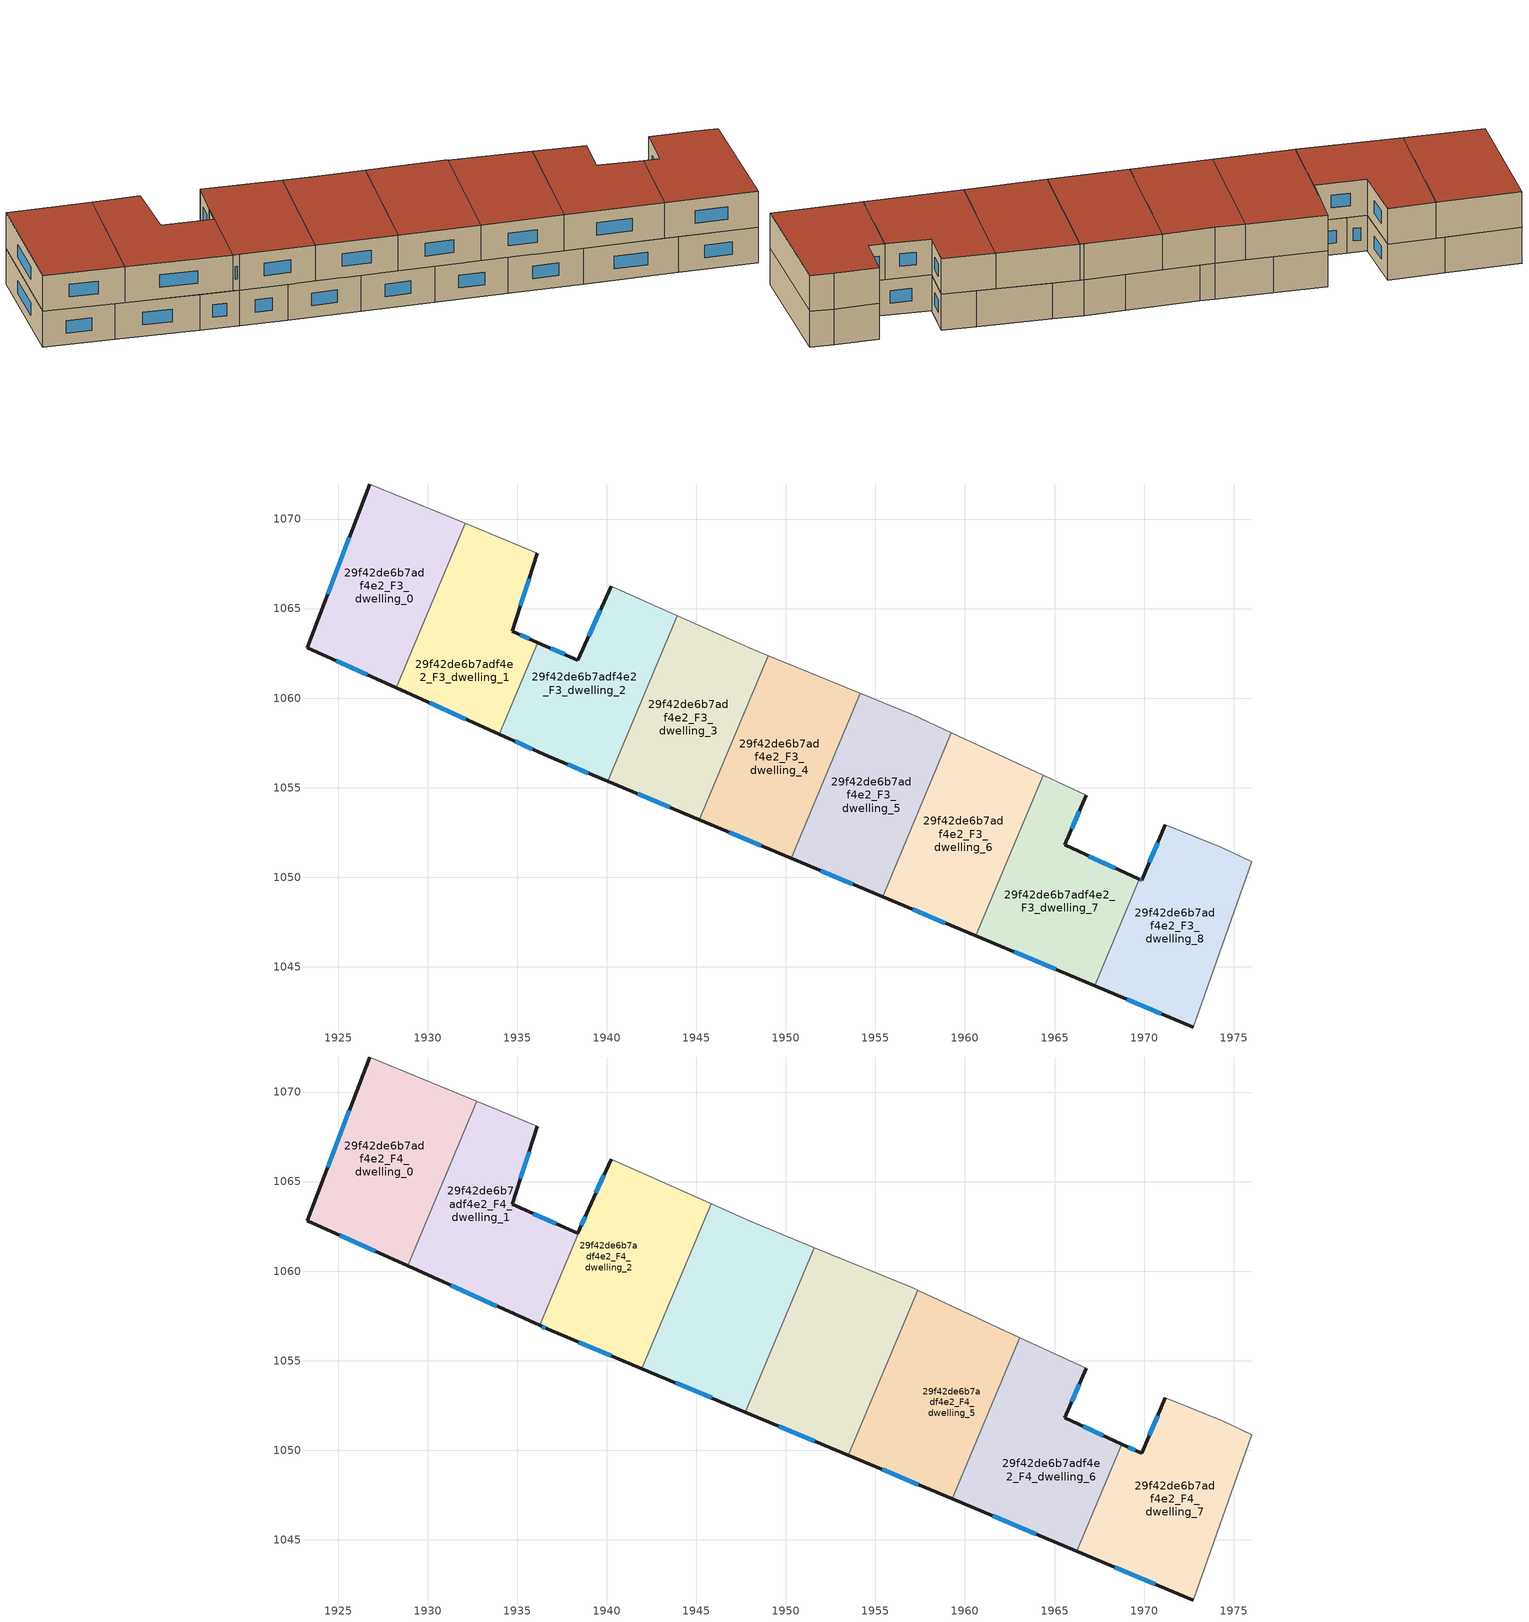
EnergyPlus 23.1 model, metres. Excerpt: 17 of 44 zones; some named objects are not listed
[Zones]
29f42de6b7adf4e2_F3_dwelling_0
 floor to 29f42de6b7adf4e2_F2_dwelling_0 (EU_floor_Construction): 1932.09,1069.76 1928.23,1060.58 1923.27,1062.82 1926.74,1071.96 z9
 wall outside (EU_wall_Construction): 1926.74,1071.96 1923.27,1062.82 1928.23,1060.58 z9:12
 wall adiabatic (EU_wall_Construction): 1932.09,1069.76 1926.74,1071.96 z9:12
 wall to 29f42de6b7adf4e2_F3_dwelling_1 (EU_wall_Construction): 1928.23,1060.58 1932.09,1069.76 z9:12
 window (EU_Window_Construction): 1924.88,1062.09 1926.62,1061.31 / 1925.61,1068.99 1924.4,1065.79 z9.98:11.02
29f42de6b7adf4e2_F3_dwelling_1
 floor to 29f42de6b7adf4e2_F2_dwelling_1 (EU_floor_Construction): 1936.12,1068.1 1934.7,1063.73 1936.13,1063.1 1933.98,1057.99 1928.23,1060.58 1932.09,1069.76 z9
 wall outside (EU_wall_Construction): 1936.13,1063.1 1934.7,1063.73 1936.12,1068.1 / 1928.23,1060.58 1933.98,1057.99 z9:12
 wall adiabatic (EU_wall_Construction): 1936.12,1068.1 1932.09,1069.76 z9:12
 wall to 29f42de6b7adf4e2_F3_dwelling_2 (EU_wall_Construction): 1933.98,1057.99 1936.13,1063.1 z9:12
 window (EU_Window_Construction): 1935.16,1065.15 1935.66,1066.68 / 1935.66,1063.31 1935.16,1063.53 / 1930.1,1059.74 1932.11,1058.83 z9.98:11.02
29f42de6b7adf4e2_F3_dwelling_2
 floor to 29f42de6b7adf4e2_F2_dwelling_2 (EU_floor_Construction): 1943.93,1064.6 1940.05,1055.35 1936.72,1056.75 1933.98,1057.99 1936.13,1063.1 1938.37,1062.12 1940.23,1066.26 z9
 wall outside (EU_wall_Construction): 1940.23,1066.26 1938.37,1062.12 1936.13,1063.1 / 1933.98,1057.99 1936.72,1056.75 1940.05,1055.35 z9:12
 wall adiabatic (EU_wall_Construction): 1943.93,1064.6 1940.23,1066.26 z9:12
 wall to 29f42de6b7adf4e2_F3_dwelling_3 (EU_wall_Construction): 1940.05,1055.35 1943.93,1064.6 z9:12
 window (EU_Window_Construction): 1937.64,1062.44 1936.86,1062.78 / 1939.63,1064.91 1938.97,1063.47 / 1937.8,1056.3 1938.96,1055.81 / 1934.87,1057.58 1935.83,1057.15 z9.98:11.02
29f42de6b7adf4e2_F3_dwelling_3
 floor to 29f42de6b7adf4e2_F2_dwelling_3 (EU_floor_Construction): 1947.94,1062.81 1949.02,1062.37 1945.17,1053.2 1940.05,1055.35 1943.93,1064.6 z9
 wall outside (EU_wall_Construction): 1940.05,1055.35 1945.17,1053.2 z9:12
 wall adiabatic (EU_wall_Construction): 1949.02,1062.37 1947.94,1062.81 1943.93,1064.6 z9:12
 wall to 29f42de6b7adf4e2_F3_dwelling_4 (EU_wall_Construction): 1945.16,1053.2 1949.02,1062.37 z9:12
 window (EU_Window_Construction): 1941.71,1054.65 1943.5,1053.9 z9.98:11.02
29f42de6b7adf4e2_F3_dwelling_4
 floor to 29f42de6b7adf4e2_F2_dwelling_4 (EU_floor_Construction): 1954.16,1060.26 1950.29,1051.05 1945.17,1053.2 1949.02,1062.37 z9
 wall outside (EU_wall_Construction): 1945.17,1053.2 1950.29,1051.05 z9:12
 wall adiabatic (EU_wall_Construction): 1954.16,1060.26 1949.02,1062.37 z9:12
 wall to 29f42de6b7adf4e2_F3_dwelling_5 (EU_wall_Construction): 1950.29,1051.05 1954.16,1060.26 z9:12
 window (EU_Window_Construction): 1946.83,1052.5 1948.62,1051.75 z9.98:11.02
29f42de6b7adf4e2_F3_dwelling_5
 floor to 29f42de6b7adf4e2_F2_dwelling_5 (EU_floor_Construction): 1959.24,1058.06 1955.4,1048.91 1950.29,1051.05 1954.16,1060.26 1957.07,1059.07 z9
 wall outside (EU_wall_Construction): 1950.29,1051.05 1955.4,1048.91 z9:12
 wall adiabatic (EU_wall_Construction): 1959.24,1058.06 1957.07,1059.07 1954.16,1060.26 z9:12
 wall to 29f42de6b7adf4e2_F3_dwelling_6 (EU_wall_Construction): 1955.4,1048.91 1959.24,1058.06 z9:12
 window (EU_Window_Construction): 1951.95,1050.36 1953.74,1049.61 z9.98:11.02
29f42de6b7adf4e2_F3_dwelling_6
 floor to 29f42de6b7adf4e2_F2_dwelling_6 (EU_floor_Construction): 1964.36,1055.7 1960.59,1046.73 1955.4,1048.91 1959.24,1058.06 z9
 wall outside (EU_wall_Construction): 1955.4,1048.91 1960.59,1046.73 z9:12
 wall adiabatic (EU_wall_Construction): 1964.36,1055.7 1959.24,1058.06 z9:12
 wall to 29f42de6b7adf4e2_F3_dwelling_7 (EU_wall_Construction): 1960.59,1046.73 1964.36,1055.7 z9:12
 window (EU_Window_Construction): 1957.09,1048.2 1958.9,1047.44 z9.98:11.02
29f42de6b7adf4e2_F3_dwelling_7
 floor to 29f42de6b7adf4e2_F2_dwelling_7 (EU_floor_Construction): 1966.77,1054.58 1965.57,1051.8 1969.74,1049.88 1967.24,1043.94 1960.59,1046.73 1964.36,1055.7 z9
 wall outside (EU_wall_Construction): 1969.74,1049.88 1965.57,1051.8 1966.77,1054.58 / 1960.59,1046.73 1967.24,1043.94 z9:12
 wall adiabatic (EU_wall_Construction): 1966.77,1054.58 1964.36,1055.7 z9:12
 wall to 29f42de6b7adf4e2_F3_dwelling_8 (EU_wall_Construction): 1967.24,1043.94 1969.74,1049.88 z9:12
 window (EU_Window_Construction): 1965.96,1052.7 1966.38,1053.67 / 1968.38,1050.51 1966.92,1051.18 / 1962.75,1045.82 1965.08,1044.85 z9.98:11.02
29f42de6b7adf4e2_F3_dwelling_8
 floor to 29f42de6b7adf4e2_F2_dwelling_8 (EU_floor_Construction): 1976.01,1050.85 1972.74,1041.63 1967.24,1043.94 1969.74,1049.88 1969.88,1049.82 1971.18,1052.93 1974.36,1051.64 z9
 wall outside (EU_wall_Construction): 1971.18,1052.93 1969.88,1049.82 1969.74,1049.88 / 1967.24,1043.94 1972.74,1041.63 z9:12
 wall adiabatic (EU_wall_Construction): 1972.74,1041.63 1976.01,1050.85 1974.36,1051.64 1971.18,1052.93 z9:12
 window (EU_Window_Construction): 1970.76,1051.92 1970.3,1050.83 / 1969.03,1043.19 1970.95,1042.38 / 1969.83,1049.84 1969.78,1049.86 z9.98:11.02
29f42de6b7adf4e2_F4_dwelling_0
 floor to 29f42de6b7adf4e2_F3_dwelling_0 (EU_floor_Construction): 1932.09,1069.76 1928.23,1060.58 1923.27,1062.82 1926.74,1071.96 z12
 floor to 29f42de6b7adf4e2_F3_dwelling_1 (EU_floor_Construction): 1932.73,1069.49 1928.87,1060.29 1928.23,1060.58 1932.09,1069.76 z12
 wall outside (EU_wall_Construction): 1926.74,1071.96 1923.27,1062.82 1928.87,1060.29 z12:15
 wall adiabatic (EU_wall_Construction): 1932.73,1069.49 1926.74,1071.96 z12:15
 wall to 29f42de6b7adf4e2_F4_dwelling_1 (EU_wall_Construction): 1928.87,1060.29 1932.73,1069.49 z12:15
 window (EU_Window_Construction): 1925.09,1062 1927.05,1061.12 / 1925.61,1068.99 1924.4,1065.79 z12.98:14.02
 roof outside (EU_roof_Construction): 1928.87,1060.29 1932.73,1069.49 1926.74,1071.96 1923.27,1062.82 z15
29f42de6b7adf4e2_F4_dwelling_1
 floor to 29f42de6b7adf4e2_F3_dwelling_1 (EU_floor_Construction): 1936.12,1068.1 1934.7,1063.73 1936.13,1063.1 1933.98,1057.99 1928.87,1060.29 1932.73,1069.49 z12
 floor to 29f42de6b7adf4e2_F3_dwelling_2 (EU_floor_Construction): 1938.97,1063.46 1936.24,1056.96 1933.98,1057.99 1936.13,1063.1 1938.37,1062.12 z12
 wall outside (EU_wall_Construction): 1938.98,1063.47 1938.37,1062.12 1934.7,1063.73 1936.12,1068.1 / 1928.87,1060.29 1936.24,1056.96 z12:15
 wall adiabatic (EU_wall_Construction): 1936.12,1068.1 1932.73,1069.49 z12:15
 wall to 29f42de6b7adf4e2_F4_dwelling_2 (EU_wall_Construction): 1936.24,1056.96 1938.98,1063.47 z12:15
 window (EU_Window_Construction): 1935.16,1065.15 1935.66,1066.68 / 1937.18,1062.64 1935.89,1063.21 / 1938.78,1063.03 1938.57,1062.56 / 1931.27,1059.21 1933.84,1058.05 z12.98:14.02
 roof outside (EU_roof_Construction): 1936.24,1056.96 1938.98,1063.47 1938.37,1062.12 1934.7,1063.73 1936.12,1068.1 1932.73,1069.49 1928.87,1060.29 z15
29f42de6b7adf4e2_F4_dwelling_2
 floor to 29f42de6b7adf4e2_F3_dwelling_2 (EU_floor_Construction): 1943.93,1064.6 1940.05,1055.35 1936.72,1056.75 1936.24,1056.96 1938.97,1063.46 1940.23,1066.26 z12
 floor to 29f42de6b7adf4e2_F3_dwelling_3 (EU_floor_Construction): 1945.83,1063.75 1941.96,1054.55 1940.05,1055.35 1943.93,1064.6 z12
 wall outside (EU_wall_Construction): 1940.23,1066.26 1938.98,1063.47 / 1936.24,1056.96 1936.72,1056.75 1941.96,1054.55 z12:15
 wall adiabatic (EU_wall_Construction): 1945.83,1063.75 1940.23,1066.26 z12:15
 wall to 29f42de6b7adf4e2_F4_dwelling_3 (EU_wall_Construction): 1941.96,1054.55 1945.83,1063.75 z12:15
 window (EU_Window_Construction): 1939.82,1065.35 1939.39,1064.38 / 1938.42,1056.03 1940.26,1055.27 / 1936.4,1056.89 1936.57,1056.82 z12.98:14.02
 roof outside (EU_roof_Construction): 1941.96,1054.55 1945.83,1063.75 1940.23,1066.26 1938.98,1063.47 1936.24,1056.96 1936.72,1056.75 z15
29f42de6b7adf4e2_F4_dwelling_3
 floor to 29f42de6b7adf4e2_F3_dwelling_3 (EU_floor_Construction): 1949.02,1062.37 1945.17,1053.2 1941.96,1054.55 1945.83,1063.75 1947.94,1062.81 z12
 floor to 29f42de6b7adf4e2_F3_dwelling_4 (EU_floor_Construction): 1951.59,1061.31 1947.73,1052.13 1945.17,1053.2 1949.02,1062.37 z12
 wall outside (EU_wall_Construction): 1941.96,1054.55 1947.73,1052.13 z12:15
 wall adiabatic (EU_wall_Construction): 1951.59,1061.31 1947.94,1062.81 1945.83,1063.75 z12:15
 wall to 29f42de6b7adf4e2_F4_dwelling_4 (EU_wall_Construction): 1947.73,1052.13 1951.59,1061.31 z12:15
 window (EU_Window_Construction): 1943.84,1053.76 1945.85,1052.91 z12.98:14.02
 roof outside (EU_roof_Construction): 1947.73,1052.13 1951.59,1061.31 1947.94,1062.81 1945.83,1063.75 1941.96,1054.55 z15
29f42de6b7adf4e2_F4_dwelling_4
 floor to 29f42de6b7adf4e2_F3_dwelling_4 (EU_floor_Construction): 1954.16,1060.26 1950.29,1051.05 1947.73,1052.13 1951.59,1061.31 z12
 floor to 29f42de6b7adf4e2_F3_dwelling_5 (EU_floor_Construction): 1957.07,1059.07 1957.35,1058.94 1953.48,1049.71 1950.29,1051.05 1954.16,1060.26 z12
 wall outside (EU_wall_Construction): 1947.73,1052.13 1953.48,1049.71 z12:15
 wall adiabatic (EU_wall_Construction): 1957.35,1058.94 1957.07,1059.07 1951.59,1061.31 z12:15
 wall to 29f42de6b7adf4e2_F4_dwelling_5 (EU_wall_Construction): 1953.48,1049.71 1957.35,1058.94 z12:15
 window (EU_Window_Construction): 1949.6,1051.34 1951.61,1050.5 z12.98:14.02
 roof outside (EU_roof_Construction): 1953.48,1049.71 1957.35,1058.94 1957.07,1059.07 1951.59,1061.31 1947.73,1052.13 z15
29f42de6b7adf4e2_F4_dwelling_5
 floor to 29f42de6b7adf4e2_F3_dwelling_5 (EU_floor_Construction): 1959.24,1058.06 1955.4,1048.91 1953.48,1049.71 1957.35,1058.94 z12
 floor to 29f42de6b7adf4e2_F3_dwelling_6 (EU_floor_Construction): 1963.07,1056.29 1959.28,1047.28 1955.4,1048.91 1959.24,1058.06 z12
 wall outside (EU_wall_Construction): 1953.48,1049.71 1959.28,1047.28 z12:15
 wall adiabatic (EU_wall_Construction): 1963.07,1056.29 1957.35,1058.94 z12:15
 wall to 29f42de6b7adf4e2_F4_dwelling_6 (EU_wall_Construction): 1959.28,1047.28 1963.07,1056.29 z12:15
 window (EU_Window_Construction): 1955.37,1048.92 1957.39,1048.07 z12.98:14.02
 roof outside (EU_roof_Construction): 1959.28,1047.28 1963.07,1056.29 1957.35,1058.94 1953.48,1049.71 z15
29f42de6b7adf4e2_F4_dwelling_6
 floor to 29f42de6b7adf4e2_F3_dwelling_6 (EU_floor_Construction): 1964.36,1055.69 1960.59,1046.73 1959.28,1047.28 1963.07,1056.29 z12
 floor to 29f42de6b7adf4e2_F3_dwelling_7 (EU_floor_Construction): 1966.77,1054.58 1965.57,1051.8 1968.76,1050.33 1966.25,1044.35 1960.59,1046.73 1964.36,1055.69 z12
 wall outside (EU_wall_Construction): 1968.76,1050.33 1965.57,1051.8 1966.77,1054.58 / 1959.28,1047.28 1966.25,1044.35 z12:15
 wall adiabatic (EU_wall_Construction): 1966.77,1054.58 1963.07,1056.29 z12:15
 wall to 29f42de6b7adf4e2_F4_dwelling_7 (EU_wall_Construction): 1966.25,1044.35 1968.76,1050.33 z12:15
 window (EU_Window_Construction): 1965.96,1052.7 1966.38,1053.67 / 1967.72,1050.81 1966.61,1051.32 / 1961.55,1046.33 1963.98,1045.3 z12.98:14.02
 roof outside (EU_roof_Construction): 1966.25,1044.35 1968.76,1050.33 1965.57,1051.8 1966.77,1054.58 1963.07,1056.29 1959.28,1047.28 z15
29f42de6b7adf4e2_F4_dwelling_7
 floor to 29f42de6b7adf4e2_F3_dwelling_7 (EU_floor_Construction): 1969.74,1049.88 1967.24,1043.94 1966.25,1044.35 1968.76,1050.33 z12
 floor to 29f42de6b7adf4e2_F3_dwelling_8 (EU_floor_Construction): 1976.01,1050.85 1972.74,1041.63 1967.24,1043.94 1969.74,1049.88 1969.88,1049.82 1971.18,1052.93 1974.36,1051.64 z12
 wall outside (EU_wall_Construction): 1971.18,1052.93 1969.88,1049.82 1968.76,1050.33 / 1966.25,1044.35 1972.74,1041.63 z12:15
 wall adiabatic (EU_wall_Construction): 1972.74,1041.63 1976.01,1050.85 1974.36,1051.64 1971.18,1052.93 z12:15
 window (EU_Window_Construction): 1970.76,1051.92 1970.3,1050.83 / 1968.36,1043.47 1970.63,1042.51 / 1969.52,1049.99 1969.13,1050.16 z12.98:14.02
 roof outside (EU_roof_Construction): 1972.74,1041.63 1976.01,1050.85 1974.36,1051.64 1971.18,1052.93 1969.88,1049.82 1968.76,1050.33 1966.25,1044.35 z15
[Building]
EU S2 Campaign: North Axis=0; Terrain=City; Solar Distribution=FullExterior
[Site:Location]
Bologna: Latitude=44.5; Longitude=11.25; Time Zone=1; Elevation=37
[SizingPeriod:WeatherFileDays]
AnnualSizingPeriod: Begin Month=1; Begin Day of Month=1; End Month=12; End Day of Month=31; Day of Week for Start Day=Monday; Use Weather File Daylight Saving Period=No; Use Weather File Rain and Snow Indicators=No
[MATERIAL]
EU_InternalMass_Material: Roughness=MediumRough; Thickness=0.1; Conductivity=1; Density=1800; Specific Heat=900; Thermal Absorptance=0.9; Solar Absorptance=0.7; Visible Absorptance=0.7
[MATERIAL:NOMASS] Roughness=MediumRough; Thermal Absorptance=0.9; Solar Absorptance=0.7; Visible Absorptance=0.7
Name | Thermal Resistance
EU_wall_NoMass | 0.905828
EU_roof_NoMass | 0.37593
EU_floor_NoMass | 0.67114
[WINDOWMATERIAL:SIMPLEGLAZINGSYSTEM]
EU_Window_SimpleGlazing: UFactor=4.52486; Solar Heat Gain Coefficient=0.85; Visible Transmittance=0.85
[CONSTRUCTION]
EU_wall_Construction: EU_wall_NoMass
EU_roof_Construction: EU_roof_NoMass
EU_floor_Construction: EU_floor_NoMass
EU_Window_Construction: EU_Window_SimpleGlazing
EU_InternalMass_Construction: EU_InternalMass_Material
[ZONE] Type=1; Multiplier=1; Ceiling Height=autocalculate; Floor Area=autocalculate; Part of Total Floor Area=Yes
Name | Volume
29f42de6b7adf4e2_F3_dwelling_0; 29f42de6b7adf4e2_F3_dwelling_3 | 166.08
29f42de6b7adf4e2_F4_dwelling_0 | 186.828
29f42de6b7adf4e2_F3_dwelling_1 | 166.071
29f42de6b7adf4e2_F4_dwelling_1 | 186.831
29f42de6b7adf4e2_F3_dwelling_2 | 166.073
29f42de6b7adf4e2_F4_dwelling_2 | 186.822
29f42de6b7adf4e2_F4_dwelling_3 | 186.857
29f42de6b7adf4e2_F3_dwelling_4; 29f42de6b7adf4e2_F3_dwelling_6; 29f42de6b7adf4e2_F3_dwelling_7 | 166.069
29f42de6b7adf4e2_F4_dwelling_4 | 186.799
29f42de6b7adf4e2_F3_dwelling_5 | 166.083
29f42de6b7adf4e2_F4_dwelling_5 | 186.84
29f42de6b7adf4e2_F4_dwelling_6 | 186.824
29f42de6b7adf4e2_F4_dwelling_7 | 186.845
29f42de6b7adf4e2_F3_dwelling_8 | 166.082
[INTERNALMASS] Construction=EU_InternalMass_Construction
Name | Zone or ZoneList | Surface Area
29f42de6b7adf4e2_F3_dwelling_0_EU_InternalMass | 29f42de6b7adf4e2_F3_dwelling_0 | 55.3601
29f42de6b7adf4e2_F3_dwelling_1_EU_InternalMass | 29f42de6b7adf4e2_F3_dwelling_1 | 55.3565
29f42de6b7adf4e2_F3_dwelling_2_EU_InternalMass | 29f42de6b7adf4e2_F3_dwelling_2 | 55.3579
29f42de6b7adf4e2_F3_dwelling_3_EU_InternalMass | 29f42de6b7adf4e2_F3_dwelling_3 | 55.3602
29f42de6b7adf4e2_F3_dwelling_4_EU_InternalMass | 29f42de6b7adf4e2_F3_dwelling_4 | 55.3566
29f42de6b7adf4e2_F3_dwelling_5_EU_InternalMass | 29f42de6b7adf4e2_F3_dwelling_5 | 55.3605
29f42de6b7adf4e2_F3_dwelling_6_EU_InternalMass | 29f42de6b7adf4e2_F3_dwelling_6 | 55.3564
29f42de6b7adf4e2_F3_dwelling_7_EU_InternalMass | 29f42de6b7adf4e2_F3_dwelling_7 | 55.3568
29f42de6b7adf4e2_F3_dwelling_8_EU_InternalMass | 29f42de6b7adf4e2_F3_dwelling_8 | 55.3608
29f42de6b7adf4e2_F4_dwelling_0_EU_InternalMass | 29f42de6b7adf4e2_F4_dwelling_0 | 62.2768
29f42de6b7adf4e2_F4_dwelling_1_EU_InternalMass | 29f42de6b7adf4e2_F4_dwelling_1 | 62.2777
29f42de6b7adf4e2_F4_dwelling_2_EU_InternalMass | 29f42de6b7adf4e2_F4_dwelling_2 | 62.2746
29f42de6b7adf4e2_F4_dwelling_3_EU_InternalMass | 29f42de6b7adf4e2_F4_dwelling_3 | 62.2877
29f42de6b7adf4e2_F4_dwelling_4_EU_InternalMass | 29f42de6b7adf4e2_F4_dwelling_4 | 62.2702
29f42de6b7adf4e2_F4_dwelling_5_EU_InternalMass | 29f42de6b7adf4e2_F4_dwelling_5 | 62.2811
29f42de6b7adf4e2_F4_dwelling_6_EU_InternalMass | 29f42de6b7adf4e2_F4_dwelling_6 | 62.2776
29f42de6b7adf4e2_F4_dwelling_7_EU_InternalMass | 29f42de6b7adf4e2_F4_dwelling_7 | 62.2836
[OTHEREQUIPMENT] Fuel Type=Electricity; Design Level Calculation Method=Watts/Area; Power per Zone Floor Area=1; Fraction Latent=0; Fraction Radiant=0; Fraction Lost=0; Carbon Dioxide Generation Rate=0; EndUse Subcategory=EU_Step8_InternalGains
Name | Zone or ZoneList or Space or SpaceList | Schedule
EU_Step8_InternalGain_29f42de6b7adf4e2_F3_dwelling_0_f000 | 29f42de6b7adf4e2_F3_dwelling_0 | EU_Step8_GainSchedule_29f42de6b7adf4e2_F3_dwelling_0_f000
EU_Step8_InternalGain_29f42de6b7adf4e2_F3_dwelling_1_f000 | 29f42de6b7adf4e2_F3_dwelling_1 | EU_Step8_GainSchedule_29f42de6b7adf4e2_F3_dwelling_1_f000
EU_Step8_InternalGain_29f42de6b7adf4e2_F3_dwelling_2_f000 | 29f42de6b7adf4e2_F3_dwelling_2 | EU_Step8_GainSchedule_29f42de6b7adf4e2_F3_dwelling_2_f000
EU_Step8_InternalGain_29f42de6b7adf4e2_F3_dwelling_3_f000 | 29f42de6b7adf4e2_F3_dwelling_3 | EU_Step8_GainSchedule_29f42de6b7adf4e2_F3_dwelling_3_f000
EU_Step8_InternalGain_29f42de6b7adf4e2_F3_dwelling_4_f000 | 29f42de6b7adf4e2_F3_dwelling_4 | EU_Step8_GainSchedule_29f42de6b7adf4e2_F3_dwelling_4_f000
EU_Step8_InternalGain_29f42de6b7adf4e2_F3_dwelling_5_f000 | 29f42de6b7adf4e2_F3_dwelling_5 | EU_Step8_GainSchedule_29f42de6b7adf4e2_F3_dwelling_5_f000
EU_Step8_InternalGain_29f42de6b7adf4e2_F3_dwelling_6_f000 | 29f42de6b7adf4e2_F3_dwelling_6 | EU_Step8_GainSchedule_29f42de6b7adf4e2_F3_dwelling_6_f000
EU_Step8_InternalGain_29f42de6b7adf4e2_F3_dwelling_7_f000 | 29f42de6b7adf4e2_F3_dwelling_7 | EU_Step8_GainSchedule_29f42de6b7adf4e2_F3_dwelling_7_f000
EU_Step8_InternalGain_29f42de6b7adf4e2_F3_dwelling_8_f000 | 29f42de6b7adf4e2_F3_dwelling_8 | EU_Step8_GainSchedule_29f42de6b7adf4e2_F3_dwelling_8_f000
EU_Step8_InternalGain_29f42de6b7adf4e2_F4_dwelling_0_f000 | 29f42de6b7adf4e2_F4_dwelling_0 | EU_Step8_GainSchedule_29f42de6b7adf4e2_F4_dwelling_0_f000
EU_Step8_InternalGain_29f42de6b7adf4e2_F4_dwelling_1_f000 | 29f42de6b7adf4e2_F4_dwelling_1 | EU_Step8_GainSchedule_29f42de6b7adf4e2_F4_dwelling_1_f000
EU_Step8_InternalGain_29f42de6b7adf4e2_F4_dwelling_2_f000 | 29f42de6b7adf4e2_F4_dwelling_2 | EU_Step8_GainSchedule_29f42de6b7adf4e2_F4_dwelling_2_f000
EU_Step8_InternalGain_29f42de6b7adf4e2_F4_dwelling_3_f000 | 29f42de6b7adf4e2_F4_dwelling_3 | EU_Step8_GainSchedule_29f42de6b7adf4e2_F4_dwelling_3_f000
EU_Step8_InternalGain_29f42de6b7adf4e2_F4_dwelling_4_f000 | 29f42de6b7adf4e2_F4_dwelling_4 | EU_Step8_GainSchedule_29f42de6b7adf4e2_F4_dwelling_4_f000
EU_Step8_InternalGain_29f42de6b7adf4e2_F4_dwelling_5_f000 | 29f42de6b7adf4e2_F4_dwelling_5 | EU_Step8_GainSchedule_29f42de6b7adf4e2_F4_dwelling_5_f000
EU_Step8_InternalGain_29f42de6b7adf4e2_F4_dwelling_6_f000 | 29f42de6b7adf4e2_F4_dwelling_6 | EU_Step8_GainSchedule_29f42de6b7adf4e2_F4_dwelling_6_f000
EU_Step8_InternalGain_29f42de6b7adf4e2_F4_dwelling_7_f000 | 29f42de6b7adf4e2_F4_dwelling_7 | EU_Step8_GainSchedule_29f42de6b7adf4e2_F4_dwelling_7_f000
[ZONEVENTILATION:DESIGNFLOWRATE] Schedule=EU_AlwaysOn; Design Flow Rate Calculation Method=AirChanges/Hour; Air Changes per Hour=0.73129; Ventilation Type=Natural; Fan Pressure Rise=0; Fan Total Efficiency=1; Constant Term Coefficient=1; Temperature Term Coefficient=0; Velocity Term Coefficient=0; Velocity Squared Term Coefficient=0; Minimum Indoor Temperature=-100; Maximum Indoor Temperature=100; Delta Temperature=-100; Minimum Outdoor Temperature=-100; Maximum Outdoor Temperature=100; Maximum Wind Speed=40
Name | Zone or ZoneList or Space or SpaceList
EU_ConstantAir_29f42de6b7adf4e2_F3_dwelling_0 | 29f42de6b7adf4e2_F3_dwelling_0
EU_ConstantAir_29f42de6b7adf4e2_F3_dwelling_1 | 29f42de6b7adf4e2_F3_dwelling_1
EU_ConstantAir_29f42de6b7adf4e2_F3_dwelling_2 | 29f42de6b7adf4e2_F3_dwelling_2
EU_ConstantAir_29f42de6b7adf4e2_F3_dwelling_3 | 29f42de6b7adf4e2_F3_dwelling_3
EU_ConstantAir_29f42de6b7adf4e2_F3_dwelling_4 | 29f42de6b7adf4e2_F3_dwelling_4
EU_ConstantAir_29f42de6b7adf4e2_F3_dwelling_5 | 29f42de6b7adf4e2_F3_dwelling_5
EU_ConstantAir_29f42de6b7adf4e2_F3_dwelling_6 | 29f42de6b7adf4e2_F3_dwelling_6
EU_ConstantAir_29f42de6b7adf4e2_F3_dwelling_7 | 29f42de6b7adf4e2_F3_dwelling_7
EU_ConstantAir_29f42de6b7adf4e2_F3_dwelling_8 | 29f42de6b7adf4e2_F3_dwelling_8
EU_ConstantAir_29f42de6b7adf4e2_F4_dwelling_0 | 29f42de6b7adf4e2_F4_dwelling_0
EU_ConstantAir_29f42de6b7adf4e2_F4_dwelling_1 | 29f42de6b7adf4e2_F4_dwelling_1
EU_ConstantAir_29f42de6b7adf4e2_F4_dwelling_2 | 29f42de6b7adf4e2_F4_dwelling_2
EU_ConstantAir_29f42de6b7adf4e2_F4_dwelling_3 | 29f42de6b7adf4e2_F4_dwelling_3
EU_ConstantAir_29f42de6b7adf4e2_F4_dwelling_4 | 29f42de6b7adf4e2_F4_dwelling_4
EU_ConstantAir_29f42de6b7adf4e2_F4_dwelling_5 | 29f42de6b7adf4e2_F4_dwelling_5
EU_ConstantAir_29f42de6b7adf4e2_F4_dwelling_6 | 29f42de6b7adf4e2_F4_dwelling_6
EU_ConstantAir_29f42de6b7adf4e2_F4_dwelling_7 | 29f42de6b7adf4e2_F4_dwelling_7
[HVACTEMPLATE:ZONE:IDEALLOADSAIRSYSTEM] System Availability Schedule=EU_AlwaysOn; Maximum Heating Supply Air Temperature=50; Minimum Cooling Supply Air Temperature=13; Maximum Heating Supply Air Humidity Ratio=0.0156; Minimum Cooling Supply Air Humidity Ratio=0.0077; Heating Limit=NoLimit; Cooling Limit=NoLimit; Heating Availability Schedule=EU_AlwaysOn; Cooling Availability Schedule=EU_CoolingOff; Dehumidification Control Type=ConstantSensibleHeatRatio; Cooling Sensible Heat Ratio=0.7; Dehumidification Setpoint=60; Humidification Control Type=None; Humidification Setpoint=30; Outdoor Air Method=None; Outdoor Air Flow Rate per Person=0.00944; Outdoor Air Flow Rate per Zone Floor Area=0; Outdoor Air Flow Rate per Zone=0; Demand Controlled Ventilation Type=None; Outdoor Air Economizer Type=NoEconomizer; Heat Recovery Type=None; Sensible Heat Recovery Effectiveness=0.7; Latent Heat Recovery Effectiveness=0.65
Name | Template Thermostat
29f42de6b7adf4e2_F3_dwelling_0 | EU_HeatOnly_29f42de6b7adf4e2_F3_dwelling_0
29f42de6b7adf4e2_F3_dwelling_1 | EU_HeatOnly_29f42de6b7adf4e2_F3_dwelling_1
29f42de6b7adf4e2_F3_dwelling_2 | EU_HeatOnly_29f42de6b7adf4e2_F3_dwelling_2
29f42de6b7adf4e2_F3_dwelling_3 | EU_HeatOnly_29f42de6b7adf4e2_F3_dwelling_3
29f42de6b7adf4e2_F3_dwelling_4 | EU_HeatOnly_29f42de6b7adf4e2_F3_dwelling_4
29f42de6b7adf4e2_F3_dwelling_5 | EU_HeatOnly_29f42de6b7adf4e2_F3_dwelling_5
29f42de6b7adf4e2_F3_dwelling_6 | EU_HeatOnly_29f42de6b7adf4e2_F3_dwelling_6
29f42de6b7adf4e2_F3_dwelling_7 | EU_HeatOnly_29f42de6b7adf4e2_F3_dwelling_7
29f42de6b7adf4e2_F3_dwelling_8 | EU_HeatOnly_29f42de6b7adf4e2_F3_dwelling_8
29f42de6b7adf4e2_F4_dwelling_0 | EU_HeatOnly_29f42de6b7adf4e2_F4_dwelling_0
29f42de6b7adf4e2_F4_dwelling_1 | EU_HeatOnly_29f42de6b7adf4e2_F4_dwelling_1
29f42de6b7adf4e2_F4_dwelling_2 | EU_HeatOnly_29f42de6b7adf4e2_F4_dwelling_2
29f42de6b7adf4e2_F4_dwelling_3 | EU_HeatOnly_29f42de6b7adf4e2_F4_dwelling_3
29f42de6b7adf4e2_F4_dwelling_4 | EU_HeatOnly_29f42de6b7adf4e2_F4_dwelling_4
29f42de6b7adf4e2_F4_dwelling_5 | EU_HeatOnly_29f42de6b7adf4e2_F4_dwelling_5
29f42de6b7adf4e2_F4_dwelling_6 | EU_HeatOnly_29f42de6b7adf4e2_F4_dwelling_6
29f42de6b7adf4e2_F4_dwelling_7 | EU_HeatOnly_29f42de6b7adf4e2_F4_dwelling_7
[SIZING:ZONE] Zone Cooling Design Supply Air Temperature Input Method=SupplyAirTemperature; Zone Cooling Design Supply Air Temperature=13; Zone Heating Design Supply Air Temperature Input Method=SupplyAirTemperature; Zone Heating Design Supply Air Temperature=50; Zone Cooling Design Supply Air Humidity Ratio=0.008; Zone Heating Design Supply Air Humidity Ratio=0.008; Cooling Design Air Flow Method=DesignDay; Cooling Design Air Flow Rate=0; Cooling Minimum Air Flow per Zone Floor Area=0.000762; Cooling Minimum Air Flow=0; Cooling Minimum Air Flow Fraction=0.2; Heating Design Air Flow Method=DesignDay; Heating Design Air Flow Rate=0; Heating Maximum Air Flow per Zone Floor Area=0.002032; Heating Maximum Air Flow=0.141576; Heating Maximum Air Flow Fraction=0.3; Account for Dedicated Outdoor Air System=No; Dedicated Outdoor Air System Control Strategy=NeutralSupplyAir; Dedicated Outdoor Air Low Setpoint Temperature for Design=autosize; Dedicated Outdoor Air High Setpoint Temperature for Design=autosize; Zone Load Sizing Method=Sensible Load Only No Latent Load; Zone Latent Cooling Design Supply Air Humidity Ratio Input Method=HumidityRatioDifference; Zone Cooling Design Supply Air Humidity Ratio Difference=0.005; Zone Latent Heating Design Supply Air Humidity Ratio Input Method=HumidityRatioDifference; Zone Humidification Design Supply Air Humidity Ratio Difference=0.005
29f42de6b7adf4e2_F3_dwelling_0; 29f42de6b7adf4e2_F3_dwelling_1; 29f42de6b7adf4e2_F3_dwelling_2; 29f42de6b7adf4e2_F3_dwelling_3; 29f42de6b7adf4e2_F3_dwelling_4; 29f42de6b7adf4e2_F3_dwelling_5; 29f42de6b7adf4e2_F3_dwelling_6; 29f42de6b7adf4e2_F3_dwelling_7; 29f42de6b7adf4e2_F3_dwelling_8; 29f42de6b7adf4e2_F4_dwelling_0; 29f42de6b7adf4e2_F4_dwelling_1; 29f42de6b7adf4e2_F4_dwelling_2; 29f42de6b7adf4e2_F4_dwelling_3; 29f42de6b7adf4e2_F4_dwelling_4; 29f42de6b7adf4e2_F4_dwelling_5; 29f42de6b7adf4e2_F4_dwelling_6; 29f42de6b7adf4e2_F4_dwelling_7
[SCHEDULE:CONSTANT]
Name | Hourly Value
EU_AlwaysOn | 1
EU_CoolingOff | 0
[SCHEDULE:FILE] Column Number=1; Rows to Skip at Top=0; Number of Hours of Data=8760; Column Separator=Comma; Interpolate to Timestep=No; Minutes per Item=60; Adjust Schedule for Daylight Savings=Yes
Name | File
EU_Step8_GainSchedule_29f42de6b7adf4e2_F3_dwelling_0_f000 | ../../schedules/29f42de6b7adf4e2/29f42de6b7adf4e2_F3_dwelling_0_f000_gain.csv
EU_Step8_GainSchedule_29f42de6b7adf4e2_F3_dwelling_1_f000 | ../../schedules/29f42de6b7adf4e2/29f42de6b7adf4e2_F3_dwelling_1_f000_gain.csv
EU_Step8_GainSchedule_29f42de6b7adf4e2_F3_dwelling_2_f000 | ../../schedules/29f42de6b7adf4e2/29f42de6b7adf4e2_F3_dwelling_2_f000_gain.csv
EU_Step8_GainSchedule_29f42de6b7adf4e2_F3_dwelling_3_f000 | ../../schedules/29f42de6b7adf4e2/29f42de6b7adf4e2_F3_dwelling_3_f000_gain.csv
EU_Step8_GainSchedule_29f42de6b7adf4e2_F3_dwelling_4_f000 | ../../schedules/29f42de6b7adf4e2/29f42de6b7adf4e2_F3_dwelling_4_f000_gain.csv
EU_Step8_GainSchedule_29f42de6b7adf4e2_F3_dwelling_5_f000 | ../../schedules/29f42de6b7adf4e2/29f42de6b7adf4e2_F3_dwelling_5_f000_gain.csv
EU_Step8_GainSchedule_29f42de6b7adf4e2_F3_dwelling_6_f000 | ../../schedules/29f42de6b7adf4e2/29f42de6b7adf4e2_F3_dwelling_6_f000_gain.csv
EU_Step8_GainSchedule_29f42de6b7adf4e2_F3_dwelling_7_f000 | ../../schedules/29f42de6b7adf4e2/29f42de6b7adf4e2_F3_dwelling_7_f000_gain.csv
EU_Step8_GainSchedule_29f42de6b7adf4e2_F3_dwelling_8_f000 | ../../schedules/29f42de6b7adf4e2/29f42de6b7adf4e2_F3_dwelling_8_f000_gain.csv
EU_Step8_GainSchedule_29f42de6b7adf4e2_F4_dwelling_0_f000 | ../../schedules/29f42de6b7adf4e2/29f42de6b7adf4e2_F4_dwelling_0_f000_gain.csv
EU_Step8_GainSchedule_29f42de6b7adf4e2_F4_dwelling_1_f000 | ../../schedules/29f42de6b7adf4e2/29f42de6b7adf4e2_F4_dwelling_1_f000_gain.csv
EU_Step8_GainSchedule_29f42de6b7adf4e2_F4_dwelling_2_f000 | ../../schedules/29f42de6b7adf4e2/29f42de6b7adf4e2_F4_dwelling_2_f000_gain.csv
EU_Step8_GainSchedule_29f42de6b7adf4e2_F4_dwelling_3_f000 | ../../schedules/29f42de6b7adf4e2/29f42de6b7adf4e2_F4_dwelling_3_f000_gain.csv
EU_Step8_GainSchedule_29f42de6b7adf4e2_F4_dwelling_4_f000 | ../../schedules/29f42de6b7adf4e2/29f42de6b7adf4e2_F4_dwelling_4_f000_gain.csv
EU_Step8_GainSchedule_29f42de6b7adf4e2_F4_dwelling_5_f000 | ../../schedules/29f42de6b7adf4e2/29f42de6b7adf4e2_F4_dwelling_5_f000_gain.csv
EU_Step8_GainSchedule_29f42de6b7adf4e2_F4_dwelling_6_f000 | ../../schedules/29f42de6b7adf4e2/29f42de6b7adf4e2_F4_dwelling_6_f000_gain.csv
EU_Step8_GainSchedule_29f42de6b7adf4e2_F4_dwelling_7_f000 | ../../schedules/29f42de6b7adf4e2/29f42de6b7adf4e2_F4_dwelling_7_f000_gain.csv
